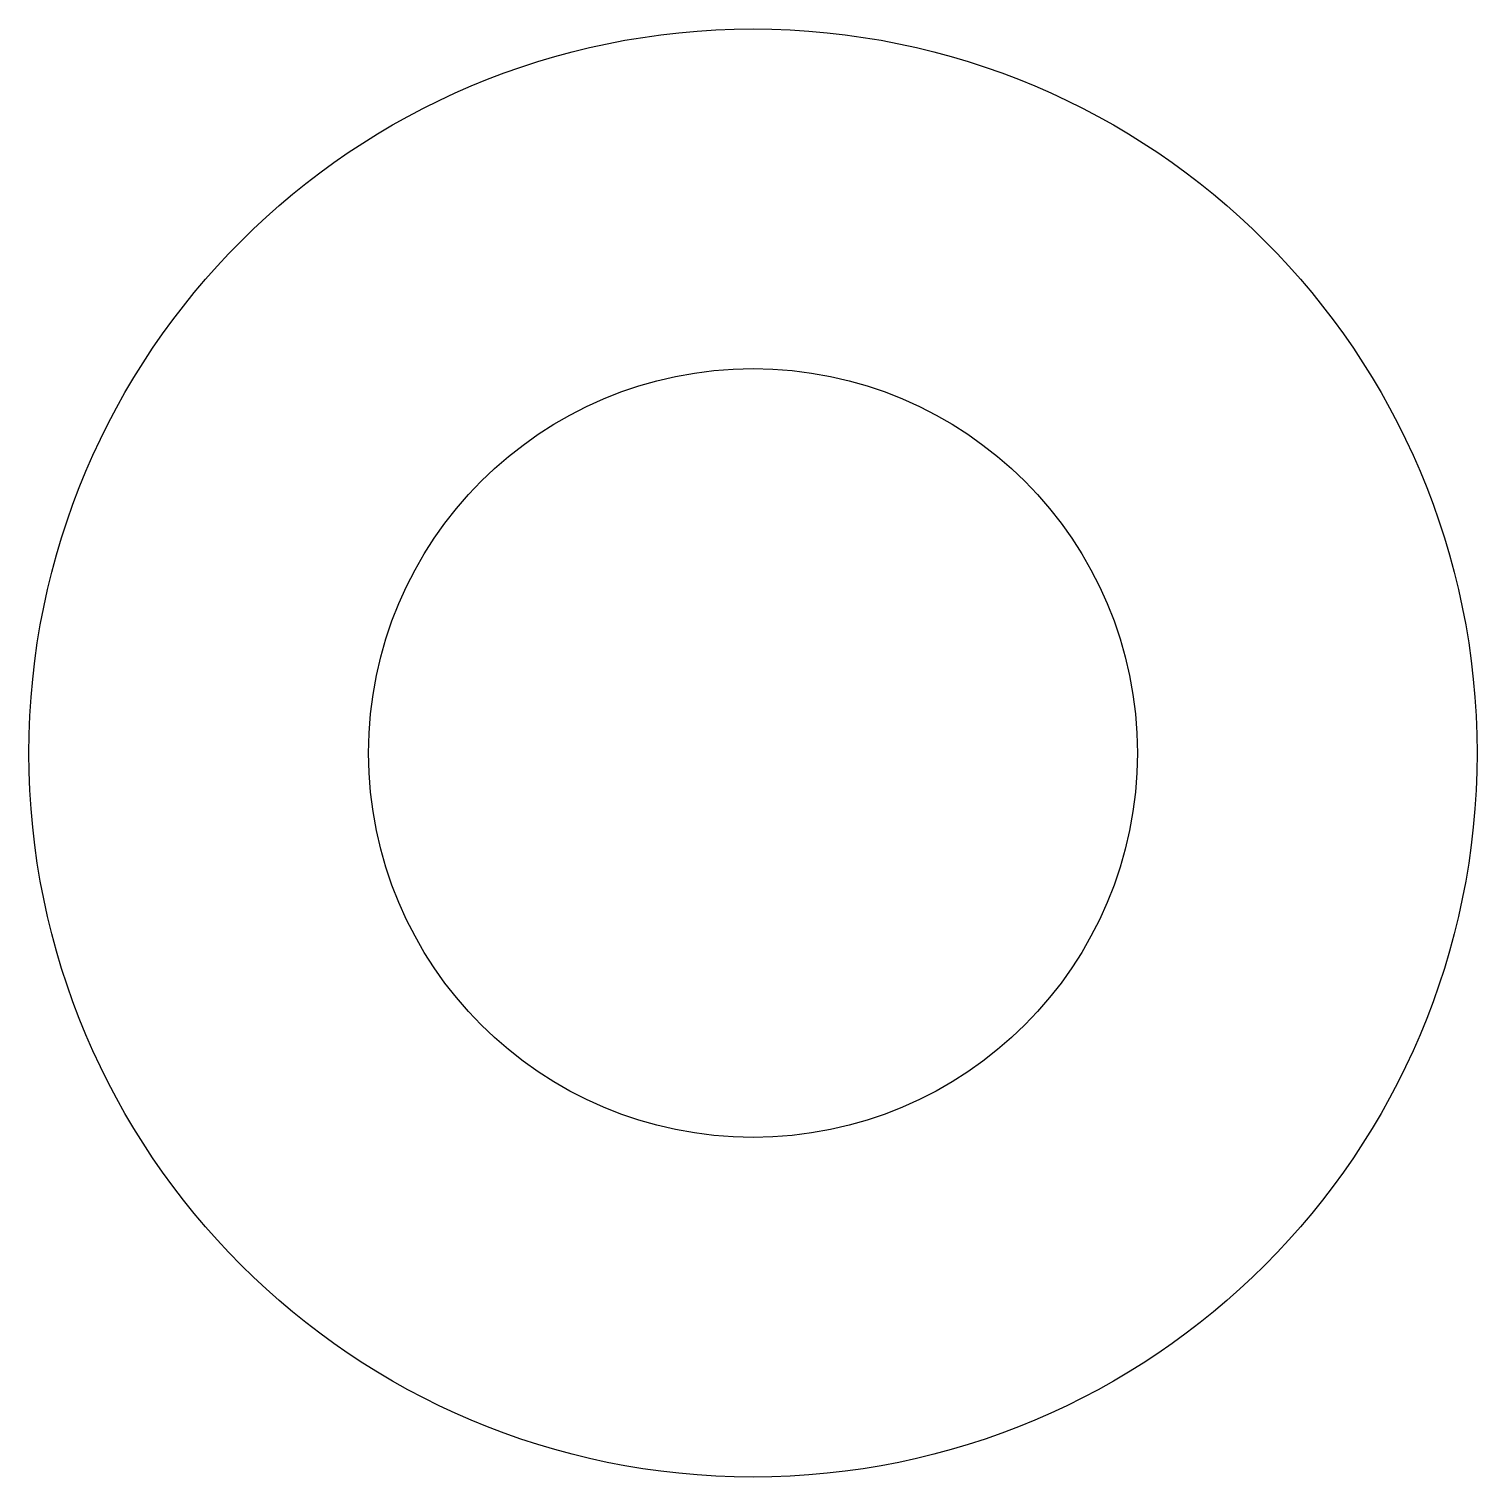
# Model space of a CAD drawing. Extents: x 5 to 167, y 3 to 165.
import ezdxf

# ---------------------------------------------------------------- set-up
doc = ezdxf.new("R2010")
doc.units = 0
doc.layers.get('0').update_dxf_attribs({"linetype": 'CONTINUOUS'})

msp = doc.modelspace()

# ---------------------------------------------------------------- linework, layer by layer
at = {"color": 7, "linetype": 'CONTINUOUS'}
for radius in [81, 43]:
    msp.add_circle((85.78, 83.86), radius, dxfattribs=at)

doc.saveas('drawing.dxf')
